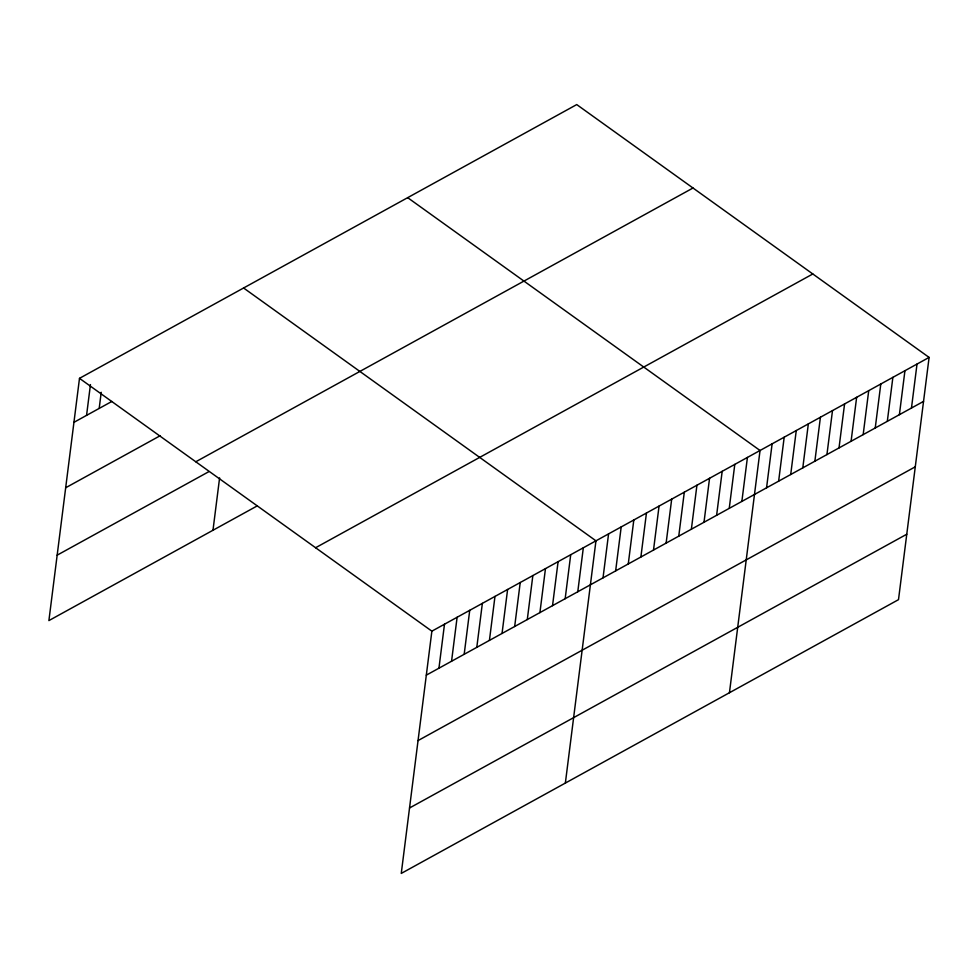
<?xml version="1.0" encoding="UTF-8"?>
<svg xmlns="http://www.w3.org/2000/svg" width="978" height="978" viewBox="0 0 978 978"><rect width="100%" height="100%" fill="white"/><g stroke="black" fill="none" stroke-linecap="round" stroke-linejoin="round"><path stroke-width="1.47" d="M929.1 357.41L431.873 631.165L401.261 873.415L898.501 599.661L929.1 357.41L576.739 104.585L79.499 378.339L48.9 620.59L257.165 505.932M86.565 415.369L90.453 384.586M99.194 408.425L101.223 392.3M212.984 530.247L219.598 477.912M438.939 668.194L444.489 624.221M451.555 661.25L457.117 617.265M464.183 654.294L469.733 610.321M476.799 647.35L482.362 603.365M489.428 640.394L494.978 596.421M502.044 633.451L507.606 589.477M514.673 626.507L520.223 582.521M527.289 619.551L532.851 575.577M539.917 612.607L545.467 568.621M552.533 605.651L558.096 561.678M565.162 598.707L570.712 554.722M577.778 591.751L583.328 547.778M565.357 783.072L595.957 540.822L243.595 287.997M603.023 577.851L608.573 533.878M615.639 570.907L621.201 526.922M628.267 563.951L633.817 519.978M640.883 557.008L646.446 513.034M653.512 550.064L659.062 506.078M666.128 543.108L671.69 499.135M678.756 536.164L684.307 492.178M691.373 529.208L696.935 485.235M704.001 522.264L709.551 478.279M716.617 515.308L722.18 471.335M729.246 508.364L734.796 464.379M741.862 501.408L747.424 457.435M729.441 692.742L760.04 450.491L407.679 197.666M766.556 487.814L772.119 443.841M778.635 481.164L784.197 437.19M790.713 474.513L796.263 430.54M802.791 467.875L808.341 423.89M814.87 461.225L820.42 417.239M826.936 454.574L832.498 410.589M839.014 447.924L844.576 403.951M851.092 441.274L856.642 397.3M863.171 434.623L868.721 390.65M875.237 427.985L880.799 383.999M887.315 421.335L892.877 377.349M899.393 414.684L904.943 370.699M911.472 408.034L917.022 364.06M73.949 422.325L111.81 401.469M65.685 487.753L160.343 435.638M195.783 461.775L693.011 188.008M57.164 555.162L208.632 471.775M315.588 547.741L812.816 273.974M426.31 675.15L923.55 401.383M418.046 740.578L915.274 466.812M409.537 807.987L906.765 534.232M79.499 378.339L431.873 631.165"/></g></svg>
